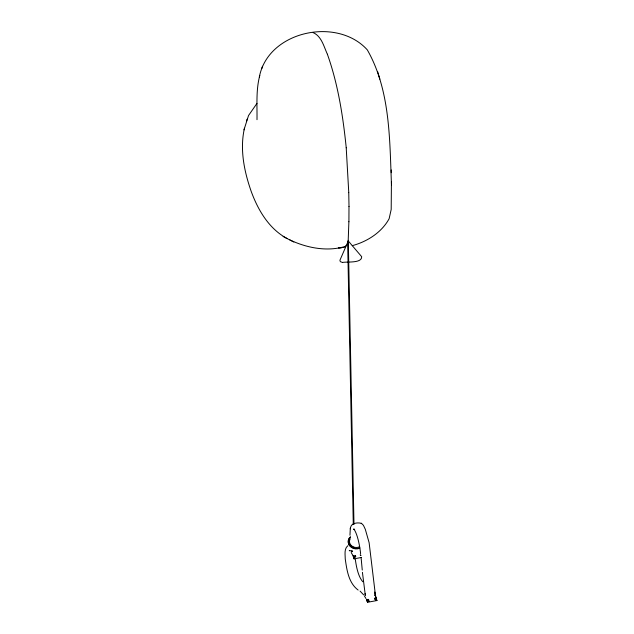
<?xml version="1.0" encoding="UTF-8"?>
<svg xmlns="http://www.w3.org/2000/svg" width="634" height="634" viewBox="0 0 634 634"><rect width="100%" height="100%" fill="white"/><g stroke="black" fill="none" stroke-linecap="round" stroke-linejoin="round"><path stroke-width="0.95" d="M348.914 221.765L348.985 206.494M391.424 181.744L391.194 209.458L389.118 218.746C381.589 232.535 367.165 241.625 352.298 245.659M348.89 221.71L348.201 240.405M350.285 528.661L349.968 535.278M375.645 597.394L376.525 598.995L375.708 600.081M244.455 128.242C239.668 149.252 244.169 171.283 251.159 191.278C257.967 209.997 268.935 228.731 286.956 238.439M350.483 527.615C351.228 522.995 357.639 522.257 361.364 523.343M350.253 528.796L350.507 527.472M374.995 595.342L375.09 594.866L376.834 600.556L367.474 602.3L368.505 599.407L366.698 599.487L367.974 601.46M347.583 243.337L348.185 240.341M259.797 75.446C255.906 89.822 257.198 104.967 257 119.683M243.987 129.867L248.536 115.531L256.968 103.374M259.33 77.063C268.008 30.923 337.169 16.421 367.308 49.88C390.441 90.416 389.617 139.583 391.479 184.866M261.85 68.417L262.484 66.253M246.468 121.356L247.102 119.184M365.556 595.445L364.962 594.954L365.113 593.59L365.501 594.89M355.547 555.653C356.736 557.151 352.631 557.627 353.257 555.764L354.105 558.839L353.257 555.764L355.547 555.653L354.105 558.839L361.594 557.444M348.32 241.641L347.63 241.697L348.32 241.641L353.978 524.405M367.474 602.3L368.172 601.095M376.224 599.027L375.011 599.447L374.797 598.234L376.017 597.719L376.834 600.556L374.797 598.234M352.179 551.136L351.83 551.897L351.759 550.502L352.227 551.374M346.679 245.215L344.032 247.411L338.556 247.846M375.431 599.938L376.525 598.995M345.585 246.309C325.068 252.712 301.491 246.84 283.097 236.419M347.931 545.676C343.945 548.632 345.229 554.607 345.237 558.887C346.83 569.918 348.534 582.923 358.139 590.056M352.266 524.532L352.686 524.318M375.011 599.447L376.231 598.924L374.631 592.029L375.542 595.08M361.095 555.344L360.437 555.495L360.278 554.615M368.505 599.407C370.589 601.84 365.501 602.245 366.698 599.487M350.277 550.589L349.255 550.431L350.15 551.081M353.455 556.842L355.737 556.723M367.031 601.309L368.837 601.23M368.6 601.547L369.059 601.523L367.165 600.731M354.652 529.374L353.907 529.255M338.54 247.775L341.29 247.878M342.574 262.428C347.155 261.541 361.911 263.451 361.697 256.715L348.296 240.991L339.919 260.273L340.339 261.668L342.336 262.389M366.626 599.693L367.894 600.224M313.156 32.603C321.628 36.32 323.823 46.536 327.39 54.247M361.491 523.407L363.425 525.293L365.311 529.319L369.123 542.712L375.106 592.465M374.884 595.009L375.772 596.023M289.857 239.953L293.811 242.022M361.198 523.248L361.657 523.494M360.072 591.094L363.702 594.938M354.097 557.429L351.196 552.579M354.041 529.311C357.489 534.113 359.898 546.223 360.611 553.759M376.089 598.131L376.834 600.556M362.799 581.758C358.281 576.575 356.403 567.248 355.317 559.386M364.447 596.031L365.969 598.544M327.382 54.231C338.088 84.306 343.002 116.141 346.235 147.793M366.666 599.59L366.793 600.01M379.845 79.131L377.563 71.412M362.26 570.069L361.118 557.92M365.097 593.527L362.418 572.328M346.212 147.746L348.771 192.641M347.63 241.657L353.289 524.54M348.748 192.593L349.009 206.549M391.226 169.944L391.273 172.71M359.716 548.196A7.711 6.689 13.1 0 1 349.786 545.969A7.711 6.689 13.1 0 1 350.38 537.141M354.208 547.578A6.506 5.643 13.1 0 1 352.639 546.936M351.299 545.961A6.506 5.643 13.1 0 1 350.261 544.741M349.603 543.338A6.506 5.643 13.1 0 1 349.58 540.398M359.795 547.831A7.711 6.689 13.1 0 1 349.873 545.612A7.711 6.689 13.1 0 1 350.467 536.784M359.193 546.888A6.506 5.643 13.1 0 1 351.379 545.605A6.506 5.643 13.1 0 1 350.301 538.694M354.208 529.43L353.804 529.128L354.208 529.43"/></g></svg>
